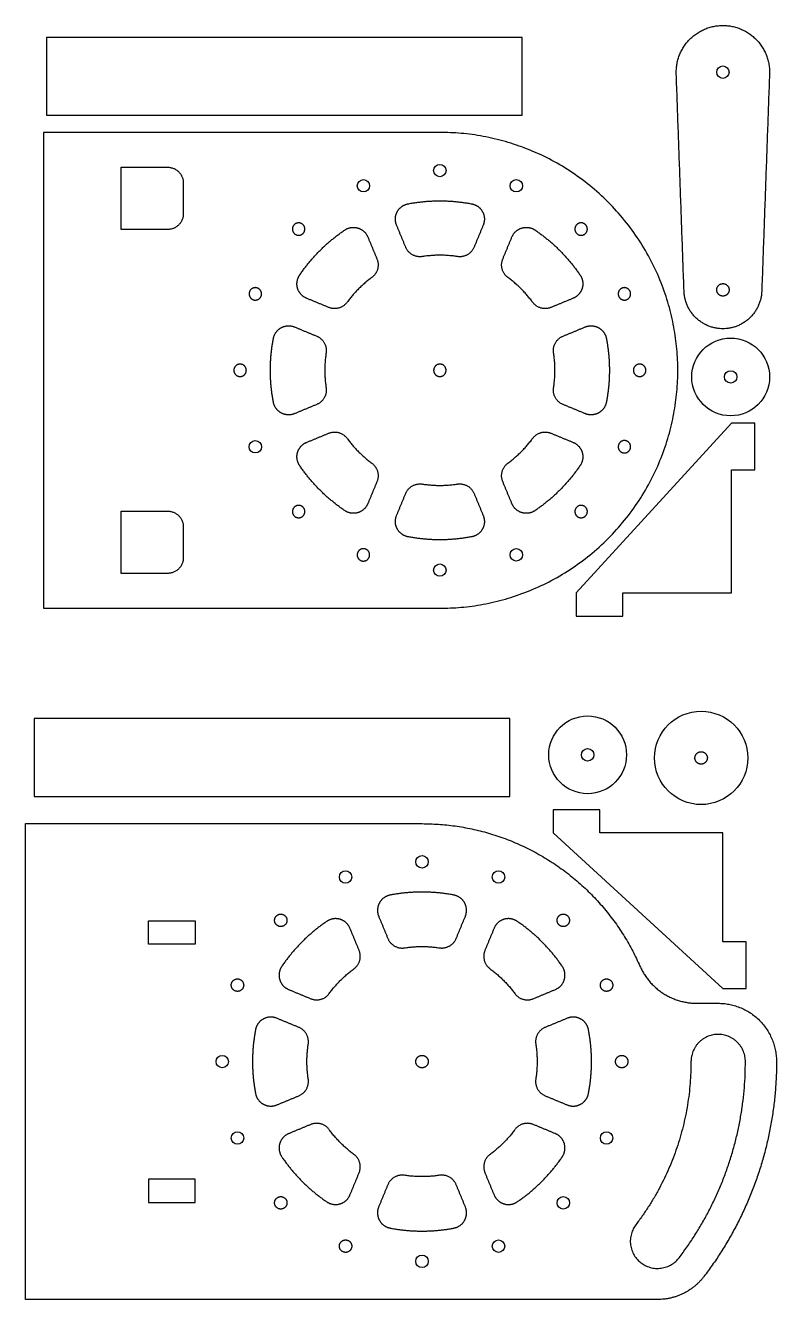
# Model space of a CAD drawing. Header units: millimetres. Extents: x 1087 to 1569, y -1965 to 141.
# Drawn here: x 1087 to 1569, y -678 to 141 of the extents above; entities that cross this region are included whole.
import ezdxf

# ---------------------------------------------------------------- set-up
doc = ezdxf.new("R2010")
doc.units = ezdxf.units.MM
doc.header["$MEASUREMENT"] = 0
doc.layers.add('exterior', color=96, linetype='Continuous', true_color=0x008000)
doc.layers.add('interior', color=1, linetype='Continuous', true_color=0xff0000)

msp = doc.modelspace()

# ---------------------------------------------------------------- linework, layer by layer
at = {"layer": 'exterior'}
for points in [[(1100, 83.49), (1406, 83.49), (1406, 133.49), (1100, 133.49)], [(1555.58, -114.49), (1540.58, -114.49), (1440.58, -223.57), (1440.58, -238.57), (1470.58, -238.57), (1470.58, -223.57), (1540.58, -223.57), (1540.58, -144.49), (1555.58, -144.49)], [(1092, -354.51), (1398, -354.51), (1398, -304.51), (1092, -304.51)], [(1455.88, -378.03), (1455.88, -363.03), (1425.88, -363.03), (1425.88, -378.03), (1534.97, -478.03), (1549.97, -478.03), (1549.97, -448.03), (1534.97, -448.03), (1534.97, -378.03)]]:
    msp.add_lwpolyline(points, close=True, dxfattribs=at)
for centre, radius in [((1540, -84.76), 25), ((1448, -327.76), 25), ((1521, -329.76), 30)]:
    msp.add_circle(centre, radius, dxfattribs=at)
for points, weights, knots in [([(1505.02, 110.17), (1504.56, 122.9), (1513.41, 132.07), (1522.26, 141.24), (1535, 141.24), (1547.74, 141.24), (1556.59, 132.07), (1565.44, 122.9), (1564.98, 110.17)], [1, 0.920425193802, 1, 0.920425193802, 1, 0.920425193802, 1, 0.920425193802, 1], [139.017639, 139.017639, 139.017639, 163.115412, 163.115412, 187.213185, 187.213185, 211.310958, 211.310958, 235.408731, 235.408731, 235.408731]), ([(1353, -233.51), (1506, -233.51), (1506, -80.51), (1506, 72.49), (1353, 72.49)], [1, 0.707106781187, 1, 0.707106781187, 1], [-1296.663676, -1296.663676, -1296.663676, -1056.331838, -1056.331838, -816, -816, -816]), ([(1559.98, -29.65), (1559.12, -53.76), (1535, -53.76), (1510.88, -53.76), (1510.02, -29.65)], [1, 0.719622917185, 1, 0.719622917185, 1], [375.319417, 375.319417, 375.319417, 413.696278, 413.696278, 452.073139, 452.073139, 452.073139])]:
    msp.add_rational_spline(points, weights, degree=2, knots=knots, dxfattribs=at)
for points in [[(1510.02, -29.65), (1507.52, 40.26), (1505.02, 110.17)], [(1564.98, 110.17), (1562.48, 40.26), (1559.98, -29.65)], [(1353, 72.49), (1225.5, 72.49), (1098, 72.49)], [(1098, 72.49), (1098, -80.51), (1098, -233.51)], [(1098, -233.51), (1225.5, -233.51), (1353, -233.51)], [(1086.52, -372.03), (1214.02, -372.03), (1341.52, -372.03)], [(1086.52, -434.45), (1086.52, -403.24), (1086.52, -372.03)], [(1086.52, -449.45), (1086.52, -441.95), (1086.52, -434.45)], [(1086.52, -600.61), (1086.52, -525.03), (1086.52, -449.45)], [(1518.27, -487.53), (1525.13, -487.53), (1531.98, -487.53)], [(1086.52, -615.61), (1086.52, -608.11), (1086.52, -600.61)], [(1086.52, -678.03), (1086.52, -646.82), (1086.52, -615.61)]]:
    msp.add_open_spline(points, degree=2, dxfattribs=at)
for points, weights in [([(1341.52, -372.03), (1441.49, -372.03), (1481.64, -463.59)], [1, 0.837124392241, 1]), ([(1481.64, -463.59), (1492.14, -487.53), (1518.27, -487.53)], [1, 0.837124392241, 1]), ([(1531.98, -487.53), (1569.48, -487.53), (1569.48, -525.03)], [1, 0.707106781187, 1]), ([(1569.48, -525.03), (1569.48, -602.04), (1522.79, -663.27)], [1, 0.947405821803, 1]), ([(1522.79, -663.27), (1511.53, -678.03), (1492.97, -678.03)], [1, 0.896215739868, 1])]:
    msp.add_rational_spline(points, weights, degree=2, dxfattribs=at)
msp.add_open_spline([(1492.97, -678.03), (1417.24, -678.03), (1341.52, -678.03), (1214.02, -678.03), (1086.52, -678.03)], degree=2, knots=[-51.436058, -51.436058, -51.436058, 100.014552, 100.014552, 355.014552, 355.014552, 355.014552], dxfattribs=at)
at = {"layer": 'interior'}
for points in [[(1165.6, -449.45), (1165.6, -434.45), (1195.6, -434.45), (1195.6, -449.45)], [(1165.6, -600.61), (1165.6, -615.61), (1195.6, -615.61), (1195.6, -600.61)]]:
    msp.add_lwpolyline(points, close=True, dxfattribs=at)
for centre in [(1535, 111.24), (1353, 47.95), (1303.84, 38.17), (1402.16, 38.17), (1540, -84.76), (1234.32, -129.67), (1402.16, -199.19), (1353, -208.97), (1448, -327.76), (1341.52, -396.57), (1292.36, -406.35), (1390.68, -406.35), (1213.06, -525.03), (1222.84, -574.19), (1460.2, -574.19), (1432.35, -615.86), (1390.68, -643.71), (1341.52, -653.49)]:
    msp.add_circle(centre, 4, dxfattribs=at)
for points in [[(1148, 10.07), (1148, 30.07), (1148, 50.07)], [(1148, 50.07), (1163, 50.07), (1178, 50.07)], [(1188, 40.07), (1188, 30.07), (1188, 20.07)], [(1178, 10.07), (1163, 10.07), (1148, 10.07)], [(1331.02, -1.31), (1328.08, 5.79), (1325.13, 12.89)], [(1380.87, 12.89), (1377.92, 5.79), (1374.98, -1.31)], [(1306.66, 5.24), (1309.6, -1.86), (1312.54, -8.96)], [(1393.46, -8.96), (1396.4, -1.86), (1399.34, 5.24)], [(1281.45, -40.05), (1274.35, -37.11), (1267.25, -34.17)], [(1438.75, -34.17), (1431.65, -37.11), (1424.55, -40.05)], [(1259.59, -52.65), (1266.7, -55.59), (1273.8, -58.53)], [(1432.2, -58.53), (1439.3, -55.59), (1446.41, -52.65)], [(1273.8, -102.49), (1266.7, -105.44), (1259.59, -108.38)], [(1446.41, -108.38), (1439.3, -105.44), (1432.2, -102.49)], [(1267.25, -126.85), (1274.35, -123.91), (1281.45, -120.97)], [(1424.55, -120.97), (1431.65, -123.91), (1438.75, -126.85)], [(1312.54, -152.06), (1309.6, -159.16), (1306.66, -166.26)], [(1399.34, -166.26), (1396.4, -159.16), (1393.46, -152.06)], [(1325.13, -173.92), (1328.08, -166.81), (1331.02, -159.71)], [(1374.98, -159.71), (1377.92, -166.81), (1380.87, -173.92)], [(1148, -211.09), (1148, -191.09), (1148, -171.09)], [(1148, -171.09), (1163, -171.09), (1178, -171.09)], [(1188, -181.09), (1188, -191.09), (1188, -201.09)], [(1178, -211.09), (1163, -211.09), (1148, -211.09)], [(1313.65, -431.62), (1316.59, -438.73), (1319.53, -445.83)], [(1363.5, -445.83), (1366.44, -438.73), (1369.38, -431.62)], [(1301.06, -453.48), (1298.12, -446.38), (1295.17, -439.28)], [(1387.86, -439.28), (1384.92, -446.38), (1381.98, -453.48)], [(1255.77, -478.68), (1262.87, -481.63), (1269.97, -484.57)], [(1413.06, -484.57), (1420.17, -481.63), (1427.27, -478.68)], [(1262.32, -503.05), (1255.21, -500.1), (1248.11, -497.16)], [(1434.92, -497.16), (1427.82, -500.1), (1420.72, -503.05)], [(1248.11, -552.89), (1255.21, -549.95), (1262.32, -547.01)], [(1420.72, -547.01), (1427.82, -549.95), (1434.92, -552.89)], [(1269.97, -565.49), (1262.87, -568.43), (1255.77, -571.37)], [(1427.27, -571.37), (1420.17, -568.43), (1413.06, -565.49)], [(1295.17, -610.78), (1298.12, -603.68), (1301.06, -596.58)], [(1381.98, -596.58), (1384.92, -603.68), (1387.86, -610.78)], [(1319.53, -604.23), (1316.59, -611.33), (1313.65, -618.43)], [(1369.38, -618.43), (1366.44, -611.33), (1363.5, -604.23)]]:
    msp.add_open_spline(points, degree=2, dxfattribs=at)
for points, weights in [([(1178, 50.07), (1188, 50.07), (1188, 40.07)], [0.999999860338, 0.707106920849, 0.999999860338]), ([(1332.49, 26.54), (1353, 30.47), (1373.51, 26.54)], [0.999999982968, 0.982140211254, 0.999999991484]), ([(1188, 20.07), (1188, 10.07), (1178, 10.07)], [0.999999860338, 0.707106920849, 0.999999860338]), ([(1262.8, -19.32), (1274.52, -2.04), (1291.8, 9.69)], [1, 0.98214019848, 1]), ([(1414.2, 9.69), (1431.48, -2.04), (1443.2, -19.32)], [1, 0.98214019848, 1]), ([(1341.77, -7.37), (1334.02, -8.56), (1331.02, -1.31)], [1, 0.786795792469, 1]), ([(1364.23, -7.37), (1353, -5.64), (1341.77, -7.37)], [1, 0.988425560769, 0.999999988962]), ([(1374.98, -1.31), (1371.98, -8.56), (1364.23, -7.37)], [1, 0.786795843301, 0.999999898336]), ([(1312.54, -8.96), (1315.54, -16.21), (1309.22, -20.85)], [1, 0.786795792469, 1]), ([(1396.78, -20.85), (1390.46, -16.21), (1393.46, -8.96)], [0.999999898336, 0.786795894133, 0.999999898336]), ([(1309.22, -20.85), (1300.06, -27.57), (1293.34, -36.73)], [0.999999994481, 0.988425558009, 1]), ([(1412.66, -36.73), (1405.94, -27.57), (1396.78, -20.85)], [0.999999994481, 0.988425558009, 1]), ([(1293.34, -36.73), (1288.7, -43.05), (1281.45, -40.05)], [0.999999898336, 0.786795894133, 0.999999898336]), ([(1424.55, -40.05), (1417.3, -43.05), (1412.66, -36.73)], [0.999999898336, 0.786795843301, 1]), ([(1245.95, -101.02), (1242.02, -80.51), (1245.95, -60)], [0.999999991484, 0.982140202738, 1]), ([(1273.8, -58.53), (1281.05, -61.53), (1279.86, -69.29)], [0.999999898336, 0.786795894133, 0.999999898336]), ([(1426.14, -69.29), (1424.95, -61.53), (1432.2, -58.53)], [1, 0.786795843301, 0.999999898336]), ([(1460.05, -60), (1463.98, -80.51), (1460.05, -101.02)], [1, 0.982140202738, 0.999999991484]), ([(1279.86, -69.29), (1278.13, -80.51), (1279.86, -91.74)], [1, 0.988425555249, 1]), ([(1426.14, -91.74), (1427.87, -80.51), (1426.14, -69.29)], [1, 0.988425555249, 1]), ([(1279.86, -91.74), (1281.05, -99.49), (1273.8, -102.49)], [0.999999898336, 0.786795843301, 1]), ([(1432.2, -102.49), (1424.95, -99.49), (1426.14, -91.74)], [1, 0.786795843301, 0.999999898336]), ([(1281.45, -120.97), (1288.7, -117.97), (1293.34, -124.29)], [0.999999898336, 0.786795894133, 0.999999898336]), ([(1412.66, -124.29), (1417.3, -117.97), (1424.55, -120.97)], [0.999999898336, 0.786795944965, 0.999999796673]), ([(1293.34, -124.29), (1300.06, -133.45), (1309.22, -140.17)], [1, 0.988425555249, 1]), ([(1396.78, -140.17), (1405.94, -133.45), (1412.66, -124.29)], [1, 0.988425555249, 1]), ([(1291.8, -170.71), (1274.52, -158.99), (1262.8, -141.71)], [1, 0.98214019848, 1]), ([(1309.22, -140.17), (1315.54, -144.81), (1312.54, -152.06)], [1, 0.786795843301, 0.999999898336]), ([(1393.46, -152.06), (1390.46, -144.81), (1396.78, -140.17)], [0.999999898336, 0.786795944965, 0.999999796673]), ([(1443.2, -141.71), (1431.48, -158.99), (1414.2, -170.71)], [1, 0.98214019848, 1]), ([(1331.02, -159.71), (1334.02, -152.46), (1341.77, -153.65)], [1, 0.786795792469, 1]), ([(1341.77, -153.65), (1353, -155.38), (1364.23, -153.65)], [1, 0.988425555249, 1]), ([(1364.23, -153.65), (1371.98, -152.46), (1374.98, -159.71)], [1, 0.786795792469, 1]), ([(1178, -171.09), (1188, -171.09), (1188, -181.09)], [1, 0.707106781187, 1]), ([(1373.51, -187.56), (1353, -191.49), (1332.49, -187.56)], [1, 0.98214019848, 1]), ([(1188, -201.09), (1188, -211.09), (1178, -211.09)], [1, 0.707106781187, 1]), ([(1319.53, -445.83), (1322.54, -453.07), (1330.29, -451.88)], [1.00000003763, 0.786795822074, 1.00000003763]), ([(1352.74, -451.88), (1360.5, -453.07), (1363.5, -445.83)], [1.00000004315, 0.786795957236, 1.00000014481]), ([(1297.73, -465.37), (1304.06, -460.73), (1301.06, -453.48)], [0.999999994481, 0.786795788127, 0.999999994481]), ([(1330.29, -451.88), (1341.52, -450.16), (1352.74, -451.88)], [1.00000003763, 0.988425600655, 1.00000004315]), ([(1381.98, -453.48), (1378.97, -460.73), (1385.3, -465.37)], [1.00000013843, 0.786796083036, 1.00000013843]), ([(1281.86, -481.25), (1288.58, -472.09), (1297.73, -465.37)], [1, 0.988425558009, 0.999999994481]), ([(1385.3, -465.37), (1394.46, -472.09), (1401.18, -481.25)], [1.00000013843, 0.988425694834, 1.00000013291]), ([(1269.97, -484.57), (1277.22, -487.57), (1281.86, -481.25)], [1, 0.786795974122, 1]), ([(1401.18, -481.25), (1405.82, -487.57), (1413.06, -484.57)], [1.00000013291, 0.786795998705, 0.999999929581]), ([(1268.37, -513.8), (1269.56, -506.05), (1262.32, -503.05)], [0.999999751393, 0.78679582935, 0.999999649729]), ([(1420.72, -503.05), (1413.47, -506.05), (1414.66, -513.8)], [1.0000001008, 0.7867960026, 1.00000020246]), ([(1268.37, -536.25), (1266.65, -525.03), (1268.37, -513.8)], [0.999999751393, 0.98842530952, 0.999999751393]), ([(1414.66, -513.8), (1416.38, -525.03), (1414.66, -536.25)], [1.00000020246, 0.988425755371, 1.00000020246]), ([(1514.48, -525.03), (1514.48, -583.46), (1479.05, -629.92)], [1, 0.947405821803, 1]), ([(1506.88, -651.14), (1549.48, -595.28), (1549.48, -525.03)], [1, 0.947405821801, 1]), ([(1262.32, -547.01), (1269.56, -544.01), (1268.37, -536.25)], [0.999999853056, 0.786795727687, 0.999999751393]), ([(1414.66, -536.25), (1413.47, -544.01), (1420.72, -547.01)], [1.00000020246, 0.786796082588, 1.00000030413]), ([(1281.86, -568.81), (1277.22, -562.49), (1269.97, -565.49)], [1.00000019395, 0.78679612672, 1.00000019395]), ([(1413.06, -565.49), (1405.82, -562.49), (1401.18, -568.81)], [1, 0.786796104942, 1.00000010166]), ([(1297.73, -584.69), (1288.58, -577.97), (1281.86, -568.81)], [1.00000019395, 0.988425746953, 1.00000019395]), ([(1401.18, -568.81), (1394.46, -577.97), (1385.3, -584.69)], [1.00000010166, 0.988425655736, 1.00000010166]), ([(1301.06, -596.58), (1304.06, -589.33), (1297.73, -584.69)], [1.00000009229, 0.786795995899, 1.00000019395]), ([(1385.3, -584.69), (1378.97, -589.33), (1381.98, -596.58)], [1.00000010166, 0.78679605411, 1.00000010166]), ([(1330.29, -598.17), (1322.54, -596.98), (1319.53, -604.23)], [0.999999953857, 0.786795756165, 0.999999953857]), ([(1363.5, -604.23), (1360.5, -596.98), (1352.74, -598.17)], [0.999999953857, 0.786795756165, 0.999999953857]), ([(1352.74, -598.17), (1341.52, -599.89), (1330.29, -598.17)], [0.999999953857, 0.988425509641, 0.999999953857])]:
    msp.add_rational_spline(points, weights, degree=2, dxfattribs=at)
for points, weights, knots in [([(1325.13, 12.89), (1323.32, 17.28), (1325.57, 21.47), (1327.83, 25.65), (1332.49, 26.54)], [1, 0.903232105356, 1, 0.903232105356, 1], [135.805344, 135.805344, 135.805344, 144.676427, 144.676427, 153.54751, 153.54751, 153.54751]), ([(1373.51, 26.54), (1378.17, 25.65), (1380.43, 21.47), (1382.68, 17.28), (1380.87, 12.89)], [1, 0.903232105356, 1, 0.903232128428, 0.999999953857], [194.810272, 194.810272, 194.810272, 203.681356, 203.681356, 212.552438, 212.552438, 212.552438]), ([(1265, 13.15), (1267.82, 10.32), (1265, 7.49), (1262.17, 4.66), (1259.34, 7.49), (1256.51, 10.32), (1259.34, 13.15), (1262.17, 15.98), (1265, 13.15)], [0.999999860338, 0.707106851018, 1, 0.707106781187, 1, 0.707106781187, 1, 0.707106781187, 1], [0, 0, 0, 6.283184, 6.283184, 12.56637, 12.56637, 18.849556, 18.849556, 25.132741, 25.132741, 25.132741]), ([(1291.8, 9.69), (1295.74, 12.36), (1300.29, 10.99), (1304.84, 9.63), (1306.66, 5.24)], [0.999999953857, 0.903232128428, 1, 0.903232105356, 1], [194.810272, 194.810272, 194.810272, 203.681354, 203.681354, 212.552438, 212.552438, 212.552438]), ([(1399.34, 5.24), (1401.16, 9.63), (1405.71, 10.99), (1410.26, 12.36), (1414.2, 9.69)], [1, 0.903232105356, 1, 0.903232105356, 1], [135.805344, 135.805344, 135.805344, 144.676427, 144.676427, 153.54751, 153.54751, 153.54751]), ([(1446.66, 7.49), (1443.83, 4.66), (1441, 7.49), (1438.18, 10.32), (1441, 13.15), (1443.83, 15.98), (1446.66, 13.15), (1449.49, 10.32), (1446.66, 7.49)], [0.999999860338, 0.707106851018, 1, 0.707106781187, 1, 0.707106781187, 1, 0.707106781187, 1], [0, 0, 0, 6.283184, 6.283184, 12.56637, 12.56637, 18.849556, 18.849556, 25.132741, 25.132741, 25.132741]), ([(1267.25, -34.17), (1262.86, -32.35), (1261.5, -27.8), (1260.13, -23.25), (1262.8, -19.32)], [1, 0.903232105356, 1, 0.903232105356, 1], [135.805344, 135.805344, 135.805344, 144.676427, 144.676427, 153.54751, 153.54751, 153.54751]), ([(1443.2, -19.32), (1445.87, -23.25), (1444.5, -27.8), (1443.14, -32.35), (1438.75, -34.17)], [1, 0.903232105356, 1, 0.903232128428, 0.999999953857], [194.810272, 194.810272, 194.810272, 203.681356, 203.681356, 212.552438, 212.552438, 212.552438]), ([(1235.85, -27.66), (1239.55, -29.19), (1238.02, -32.88), (1236.49, -36.58), (1232.79, -35.05), (1229.09, -33.52), (1230.63, -29.82), (1232.16, -26.13), (1235.85, -27.66)], [0.999999860338, 0.707106851018, 1, 0.707106781187, 1, 0.707106781187, 1, 0.707106781187, 1], [0, 0, 0, 6.283184, 6.283184, 12.56637, 12.56637, 18.849556, 18.849556, 25.132741, 25.132741, 25.132741]), ([(1473.21, -35.05), (1469.51, -36.58), (1467.98, -32.88), (1466.45, -29.19), (1470.15, -27.66), (1473.84, -26.13), (1475.37, -29.82), (1476.91, -33.52), (1473.21, -35.05)], [1, 0.707106781187, 1, 0.707106781187, 1, 0.707106781187, 1, 0.707106851018, 0.999999860338], [0, 0, 0, 6.283186, 6.283186, 12.566371, 12.566371, 18.849557, 18.849557, 25.132741, 25.132741, 25.132741]), ([(1539, -28.76), (1539, -24.76), (1535, -24.76), (1531, -24.76), (1531, -28.76), (1531, -32.76), (1535, -32.76), (1539, -32.76), (1539, -28.76)], [0.999999860338, 0.707106851018, 1, 0.707106781187, 1, 0.707106781187, 1, 0.707106851018, 0.999999860338], [0, 0, 0, 6.283185, 6.283185, 12.566371, 12.566371, 18.849557, 18.849557, 25.132741, 25.132741, 25.132741]), ([(1245.95, -60), (1246.84, -55.34), (1251.02, -53.08), (1255.21, -50.83), (1259.59, -52.65)], [0.999999953857, 0.903232128428, 1, 0.903232105356, 1], [194.810272, 194.810272, 194.810272, 203.681354, 203.681354, 212.552438, 212.552438, 212.552438]), ([(1446.41, -52.65), (1450.79, -50.83), (1454.98, -53.08), (1459.16, -55.34), (1460.05, -60)], [1, 0.903232105356, 1, 0.903232105356, 1], [135.805344, 135.805344, 135.805344, 144.676427, 144.676427, 153.54751, 153.54751, 153.54751]), ([(1224.54, -76.51), (1228.54, -76.51), (1228.54, -80.51), (1228.54, -84.51), (1224.54, -84.51), (1220.54, -84.51), (1220.54, -80.51), (1220.54, -76.51), (1224.54, -76.51)], [1, 0.707106781187, 1, 0.707106781187, 1, 0.707106781187, 1, 0.707106851018, 0.999999860338], [0, 0, 0, 6.283186, 6.283186, 12.566371, 12.566371, 18.849557, 18.849557, 25.132741, 25.132741, 25.132741]), ([(1353, -84.51), (1349, -84.51), (1349, -80.51), (1349, -76.51), (1353, -76.51), (1357, -76.51), (1357, -80.51), (1357, -84.51), (1353, -84.51)], [0.999999860338, 0.707106851018, 1, 0.707106781187, 1, 0.707106781187, 1, 0.707106781187, 1], [0, 0, 0, 6.283184, 6.283184, 12.56637, 12.56637, 18.849556, 18.849556, 25.132741, 25.132741, 25.132741]), ([(1481.46, -84.51), (1477.46, -84.51), (1477.46, -80.51), (1477.46, -76.51), (1481.46, -76.51), (1485.46, -76.51), (1485.46, -80.51), (1485.46, -84.51), (1481.46, -84.51)], [0.999999860338, 0.707106851018, 1, 0.707106781187, 1, 0.707106781187, 1, 0.707106781187, 1], [0, 0, 0, 6.283184, 6.283184, 12.56637, 12.56637, 18.849556, 18.849556, 25.132741, 25.132741, 25.132741]), ([(1259.59, -108.38), (1255.21, -110.2), (1251.02, -107.94), (1246.84, -105.69), (1245.95, -101.02)], [0.999999953857, 0.903232128428, 1, 0.903232105356, 1], [135.805344, 135.805344, 135.805344, 144.676426, 144.676426, 153.54751, 153.54751, 153.54751]), ([(1460.05, -101.02), (1459.16, -105.69), (1454.98, -107.94), (1450.79, -110.2), (1446.41, -108.38)], [1, 0.903232105356, 1, 0.903232105356, 1], [194.810272, 194.810272, 194.810272, 203.681355, 203.681355, 212.552438, 212.552438, 212.552438]), ([(1262.8, -141.71), (1260.13, -137.78), (1261.5, -133.22), (1262.86, -128.67), (1267.25, -126.85)], [1, 0.903232105356, 1, 0.903232128428, 0.999999953857], [194.810272, 194.810272, 194.810272, 203.681356, 203.681356, 212.552438, 212.552438, 212.552438]), ([(1438.75, -126.85), (1443.14, -128.67), (1444.5, -133.22), (1445.87, -137.78), (1443.2, -141.71)], [0.999999907715, 0.903232151499, 1, 0.903232105356, 1], [-31.498725, -31.498725, -31.498725, -22.627645, -22.627645, -13.75656, -13.75656, -13.75656]), ([(1470.15, -133.37), (1466.45, -131.83), (1467.98, -128.14), (1469.51, -124.44), (1473.21, -125.97), (1476.91, -127.51), (1475.37, -131.2), (1473.84, -134.9), (1470.15, -133.37)], [0.999999860338, 0.707106851018, 1, 0.707106781187, 1, 0.707106781187, 1, 0.707106851018, 0.999999860338], [0, 0, 0, 6.283185, 6.283185, 12.566371, 12.566371, 18.849557, 18.849557, 25.132741, 25.132741, 25.132741]), ([(1259.34, -168.52), (1262.17, -165.69), (1265, -168.52), (1267.82, -171.34), (1265, -174.17), (1262.17, -177), (1259.34, -174.17), (1256.51, -171.34), (1259.34, -168.52)], [1, 0.707106781187, 1, 0.707106781187, 1, 0.707106781187, 1, 0.707106851018, 0.999999860338], [0, 0, 0, 6.283186, 6.283186, 12.566371, 12.566371, 18.849557, 18.849557, 25.132741, 25.132741, 25.132741]), ([(1306.66, -166.26), (1304.84, -170.65), (1300.29, -172.02), (1295.74, -173.38), (1291.8, -170.71)], [1, 0.903232105356, 1, 0.903232105356, 1], [135.805344, 135.805344, 135.805344, 144.676427, 144.676427, 153.54751, 153.54751, 153.54751]), ([(1414.2, -170.71), (1410.26, -173.38), (1405.71, -172.02), (1401.16, -170.65), (1399.34, -166.26)], [1, 0.903232105356, 1, 0.903232105356, 1], [27.506203, 27.506203, 27.506203, 36.377285, 36.377285, 45.248368, 45.248368, 45.248368]), ([(1441, -174.17), (1438.18, -171.34), (1441, -168.52), (1443.83, -165.69), (1446.66, -168.52), (1449.49, -171.34), (1446.66, -174.17), (1443.83, -177), (1441, -174.17)], [0.999999860338, 0.707106851018, 1, 0.707106781187, 1, 0.707106781187, 1, 0.707106851018, 0.999999860338], [0, 0, 0, 6.283185, 6.283185, 12.566371, 12.566371, 18.849557, 18.849557, 25.132741, 25.132741, 25.132741]), ([(1332.49, -187.56), (1327.83, -186.67), (1325.57, -182.49), (1323.32, -178.31), (1325.13, -173.92)], [0.999999953857, 0.903232128428, 1, 0.903232105356, 1], [194.810272, 194.810272, 194.810272, 203.681354, 203.681354, 212.552438, 212.552438, 212.552438]), ([(1380.87, -173.92), (1382.68, -178.31), (1380.43, -182.49), (1378.17, -186.67), (1373.51, -187.56)], [0.999999953857, 0.903232128428, 1, 0.903232105356, 1], [135.805344, 135.805344, 135.805344, 144.676426, 144.676426, 153.54751, 153.54751, 153.54751]), ([(1300.15, -197.66), (1301.68, -193.96), (1305.37, -195.5), (1309.07, -197.03), (1307.54, -200.72), (1306.01, -204.42), (1302.31, -202.89), (1298.62, -201.36), (1300.15, -197.66)], [1, 0.707106781187, 1, 0.707106781187, 1, 0.707106781187, 1, 0.707106851018, 0.999999860338], [0, 0, 0, 6.283186, 6.283186, 12.566371, 12.566371, 18.849557, 18.849557, 25.132741, 25.132741, 25.132741]), ([(1525, -329.76), (1525, -325.76), (1521, -325.76), (1517, -325.76), (1517, -329.76), (1517, -333.76), (1521, -333.76), (1525, -333.76), (1525, -329.76)], [1, 0.707106781187, 1, 0.707106781187, 1, 0.707106781187, 1, 0.707106851018, 0.999999860338], [-25.132741, -25.132741, -25.132741, -18.849556, -18.849556, -12.56637, -12.56637, -6.283184, -6.283184, 0, 0, 0]), ([(1369.38, -431.62), (1371.2, -427.23), (1368.95, -423.05), (1366.69, -418.87), (1362.03, -417.97), (1341.52, -414.05), (1321.01, -417.97), (1316.34, -418.87), (1314.09, -423.05), (1311.83, -427.23), (1313.65, -431.62)], [1, 0.903232170105, 1.00000004614, 0.903232147034, 1.00000004614, 0.982140264937, 1.00000003763, 0.903232139342, 1.00000003763, 0.903232139342, 1.00000003763], [1120.094717, 1120.094717, 1120.094717, 1128.965799, 1128.965799, 1137.836882, 1137.836882, 1179.099645, 1179.099645, 1187.970728, 1187.970728, 1196.84181, 1196.84181, 1196.84181]), ([(1253.51, -431.37), (1250.68, -428.54), (1247.86, -431.37), (1245.03, -434.2), (1247.86, -437.02), (1250.68, -439.85), (1253.51, -437.02), (1256.34, -434.2), (1253.51, -431.37)], [1, 0.707106781187, 1, 0.707106781187, 1, 0.707106781187, 1, 0.707106851018, 0.999999860338], [1690.655827, 1690.655827, 1690.655827, 1696.939013, 1696.939013, 1703.222198, 1703.222198, 1709.505384, 1709.505384, 1715.788568, 1715.788568, 1715.788568]), ([(1295.17, -439.28), (1293.36, -434.89), (1288.8, -433.52), (1284.25, -432.16), (1280.32, -434.83), (1263.04, -446.55), (1251.32, -463.83), (1248.65, -467.76), (1250.01, -472.32), (1251.38, -476.87), (1255.77, -478.68)], [1, 0.903232105356, 1, 0.903232151499, 0.999999907715, 0.982140107843, 0.999999907715, 0.903232151499, 1, 0.903232105356, 1], [1287.398787, 1287.398787, 1287.398787, 1296.269872, 1296.269872, 1305.140952, 1305.140952, 1346.403715, 1346.403715, 1355.274795, 1355.274795, 1364.14588, 1364.14588, 1364.14588]), ([(1427.27, -478.68), (1431.66, -476.87), (1433.02, -472.32), (1434.38, -467.76), (1431.72, -463.83), (1419.99, -446.55), (1402.71, -434.83), (1398.78, -432.16), (1394.23, -433.52), (1389.68, -434.89), (1387.86, -439.28)], [1, 0.903232170105, 1.00000004614, 0.903232147034, 1.00000004614, 0.982140243799, 1.00000004614, 0.903232276531, 1.00000013843, 0.903232230389, 1.00000013843], [283.574368, 283.574368, 283.574368, 292.44545, 292.44545, 301.316534, 301.316534, 342.579296, 342.579296, 351.450377, 351.450377, 360.321461, 360.321461, 360.321461]), ([(1435.18, -437.02), (1438.01, -434.2), (1435.18, -431.37), (1432.35, -428.54), (1429.52, -431.37), (1426.69, -434.2), (1429.52, -437.02), (1432.35, -439.85), (1435.18, -437.02)], [1, 0.707106781187, 1, 0.707106781187, 1, 0.707106781187, 1, 0.707106851018, 0.999999860338], [1791.186792, 1791.186792, 1791.186792, 1797.469978, 1797.469978, 1803.753163, 1803.753163, 1810.036349, 1810.036349, 1816.319533, 1816.319533, 1816.319533]), ([(1224.37, -472.17), (1220.67, -470.64), (1219.14, -474.34), (1217.61, -478.03), (1221.31, -479.57), (1225, -481.1), (1226.53, -477.4), (1228.06, -473.7), (1224.37, -472.17)], [1, 0.707106781187, 1, 0.707106781187, 1, 0.707106781187, 1, 0.707106851018, 0.999999860338], [1665.523086, 1665.523086, 1665.523086, 1671.806271, 1671.806271, 1678.089457, 1678.089457, 1684.372643, 1684.372643, 1690.655827, 1690.655827, 1690.655827]), ([(1461.73, -479.57), (1465.42, -478.03), (1463.89, -474.34), (1462.36, -470.64), (1458.67, -472.17), (1454.97, -473.7), (1456.5, -477.4), (1458.03, -481.1), (1461.73, -479.57)], [0.999999860338, 0.707106851018, 1, 0.707106781187, 1, 0.707106781187, 1, 0.707106781187, 1], [1816.319533, 1816.319533, 1816.319533, 1822.602717, 1822.602717, 1828.885903, 1828.885903, 1835.169089, 1835.169089, 1841.452274, 1841.452274, 1841.452274]), ([(1248.11, -497.16), (1243.72, -495.34), (1239.54, -497.6), (1235.36, -499.85), (1234.46, -504.52), (1230.53, -525.03), (1234.46, -545.54), (1235.36, -550.2), (1239.54, -552.46), (1243.72, -554.71), (1248.11, -552.89)], [1, 0.903232105356, 1, 0.903232151499, 0.999999907715, 0.982140112101, 0.999999899199, 0.90323201431, 0.999999899199, 0.903232037381, 0.999999853056], [116.270298, 116.270298, 116.270298, 125.141383, 125.141383, 134.012464, 134.012464, 175.275226, 175.275226, 184.14631, 184.14631, 193.017392, 193.017392, 193.017392]), ([(1434.92, -552.89), (1439.31, -554.71), (1443.49, -552.46), (1447.68, -550.2), (1448.57, -545.54), (1452.5, -525.03), (1448.57, -504.52), (1447.68, -499.85), (1443.49, -497.6), (1439.31, -495.34), (1434.92, -497.16)], [1, 0.903232105356, 1, 0.903232105356, 1, 0.982140211102, 1.00000000852, 0.903232242546, 1.0000001008, 0.903232196403, 1.0000001008], [785.486577, 785.486577, 785.486577, 794.35766, 794.35766, 803.228743, 803.228743, 844.491505, 844.491505, 853.362586, 853.362586, 862.233671, 862.233671, 862.233671]), ([(1549.48, -525.03), (1549.48, -507.53), (1531.98, -507.53), (1514.48, -507.53), (1514.48, -525.03)], [1, 0.707106781216, 1, 0.707106781216, 1], [404.064045, 404.064045, 404.064045, 431.552981, 431.552981, 459.041917, 459.041917, 459.041917]), ([(1341.52, -529.03), (1345.52, -529.03), (1345.52, -525.03), (1345.52, -521.03), (1341.52, -521.03), (1337.52, -521.03), (1337.52, -525.03), (1337.52, -529.03), (1341.52, -529.03)], [1, 0.707106781187, 1, 0.707106781187, 1, 0.707106781187, 1, 0.707106851018, 0.999999860338], [1439.328415, 1439.328415, 1439.328415, 1445.6116, 1445.6116, 1451.894786, 1451.894786, 1458.177972, 1458.177972, 1464.461156, 1464.461156, 1464.461156]), ([(1469.97, -529.03), (1473.97, -529.03), (1473.97, -525.03), (1473.97, -521.03), (1469.97, -521.03), (1465.97, -521.03), (1465.97, -525.03), (1465.97, -529.03), (1469.97, -529.03)], [1, 0.707106781187, 1, 0.707106781187, 1, 0.707106781187, 1, 0.707106851018, 0.999999860338], [1841.452274, 1841.452274, 1841.452274, 1847.73546, 1847.73546, 1854.018646, 1854.018646, 1860.301831, 1860.301831, 1866.585016, 1866.585016, 1866.585016]), ([(1255.77, -571.37), (1251.38, -573.19), (1250.01, -577.74), (1248.65, -582.29), (1251.32, -586.22), (1263.04, -603.5), (1280.32, -615.23), (1284.25, -617.9), (1288.8, -616.53), (1293.36, -615.17), (1295.17, -610.78)], [1, 0.903232234854, 1.00000009229, 0.903232188711, 1.00000009229, 0.982140289117, 1.00000009229, 0.903232318209, 1.00000018457, 0.903232318209, 1.00000009229], [785.486577, 785.486577, 785.486577, 794.357658, 794.357658, 803.228743, 803.228743, 844.491505, 844.491505, 853.362588, 853.362588, 862.233671, 862.233671, 862.233671]), ([(1402.71, -615.23), (1419.99, -603.5), (1431.72, -586.22), (1434.38, -582.29), (1433.02, -577.74), (1431.66, -573.19), (1427.27, -571.37)], [1, 0.98214019848, 1, 0.903232234854, 1.00000009229, 0.903232234854, 1], [635.924673, 635.924673, 635.924673, 677.187436, 677.187436, 686.058518, 686.058518, 694.929601, 694.929601, 694.929601]), ([(1247.86, -613.03), (1245.03, -615.86), (1247.86, -618.69), (1250.68, -621.52), (1253.51, -618.69), (1256.34, -615.86), (1253.51, -613.03), (1250.68, -610.2), (1247.86, -613.03)], [0.999999860338, 0.707106851018, 1, 0.707106781187, 1, 0.707106781187, 1, 0.707106781187, 1], [1590.124862, 1590.124862, 1590.124862, 1596.408046, 1596.408046, 1602.691232, 1602.691232, 1608.974418, 1608.974418, 1615.257603, 1615.257603, 1615.257603]), ([(1387.86, -610.78), (1389.68, -615.17), (1394.23, -616.53), (1398.78, -617.9), (1402.71, -615.23)], [1, 0.903232105356, 1, 0.903232105356, 1], [618.182508, 618.182508, 618.182508, 627.05359, 627.05359, 635.924673, 635.924673, 635.924673]), ([(1313.65, -618.43), (1311.83, -622.82), (1314.09, -627.01), (1316.34, -631.19), (1321.01, -632.08), (1341.52, -636.01), (1362.03, -632.08), (1366.69, -631.19), (1368.95, -627.01), (1371.2, -622.82), (1369.38, -618.43)], [1, 0.903232105356, 1, 0.903232128428, 0.999999953857, 0.982140153162, 0.999999953857, 0.903232193176, 1.00000004614, 0.903232193176, 0.999999953857], [1120.094717, 1120.094717, 1120.094717, 1128.965801, 1128.965801, 1137.836882, 1137.836882, 1179.099645, 1179.099645, 1187.970728, 1187.970728, 1196.84181, 1196.84181, 1196.84181]), ([(1479.05, -629.92), (1468.44, -643.83), (1482.36, -654.44), (1496.27, -665.06), (1506.88, -651.14)], [1, 0.707106781187, 1, 0.707106781187, 1], [213.589201, 213.589201, 213.589201, 241.078137, 241.078137, 268.567073, 268.567073, 268.567073]), ([(1288.66, -642.18), (1287.13, -645.87), (1290.83, -647.4), (1294.52, -648.93), (1296.05, -645.24), (1297.58, -641.54), (1293.89, -640.01), (1290.19, -638.48), (1288.66, -642.18)], [0.999999860338, 0.707106851018, 1, 0.707106781187, 1, 0.707106781187, 1, 0.707106781187, 1], [1564.992121, 1564.992121, 1564.992121, 1571.275305, 1571.275305, 1577.558491, 1577.558491, 1583.841676, 1583.841676, 1590.124862, 1590.124862, 1590.124862])]:
    msp.add_rational_spline(points, weights, degree=2, knots=knots, dxfattribs=at)

doc.saveas('drawing.dxf')
